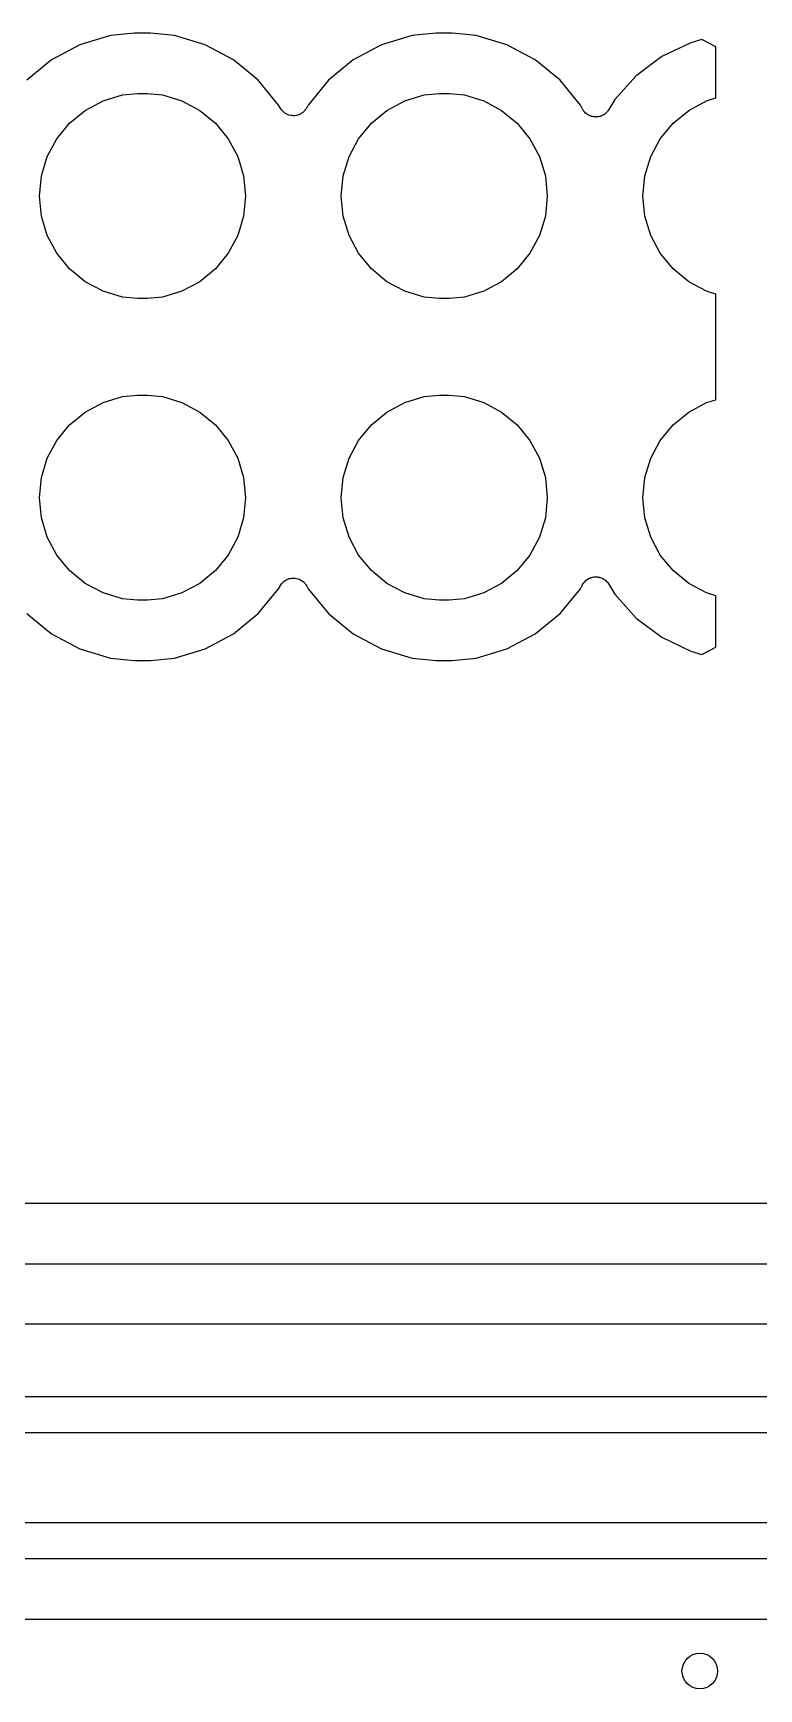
# Model space of a CAD drawing. Extents: x -66 to 211, y -177 to 13.
# Drawn here: x -1.55 to 4.56, y -47.58 to -33.64 of the extents above; entities that cross this region are included whole.
import ezdxf

# ---------------------------------------------------------------- set-up
doc = ezdxf.new("R2010")
doc.units = 0
doc.layers.add('BLACK', color=7, linetype='CONTINUOUS')

msp = doc.modelspace()

# ---------------------------------------------------------------- linework, layer by layer
at = {"layer": 'BLACK', "linetype": 'CONTINUOUS'}
for p, q in [((-0.8988, -33.6571), (-1.15734, -33.7355)), ((-0.6973, -33.6372), (-0.8988, -33.6571)), ((-0.56254, -33.6372), (-0.6973, -33.6372)), ((-0.36104, -33.6571), (-0.56254, -33.6372)), ((-0.10249, -33.7355), (-0.36104, -33.6571)), ((1.6412, -33.6571), (1.38265, -33.7355)), ((1.84269, -33.6372), (1.6412, -33.6571)), ((1.97746, -33.6372), (1.84269, -33.6372)), ((2.17896, -33.6571), (1.97746, -33.6372)), ((2.43751, -33.7355), (2.17896, -33.6571)), ((3.98631, -33.7183), (3.74113, -33.8354)), ((4.07827, -33.6905), (3.98631, -33.7183)), ((4.19608, -33.752), (4.07827, -33.6905)), ((-1.39563, -33.8629), (-1.60448, -34.0343)), ((-1.15734, -33.7355), (-1.39563, -33.8629)), ((0.13579, -33.8629), (-0.10249, -33.7355)), ((0.34464, -34.0343), (0.13579, -33.8629)), ((1.14437, -33.8629), (0.93552, -34.0343)), ((1.38265, -33.7355), (1.14437, -33.8629)), ((2.67579, -33.8629), (2.43751, -33.7355)), ((2.88464, -34.0343), (2.67579, -33.8629)), ((3.74113, -33.8354), (3.52582, -33.9962)), ((4.19608, -34.1834), (4.19608, -33.752)), ((3.52582, -33.9962), (3.34603, -34.196)), ((-0.79922, -34.1577), (-0.67234, -34.1452)), ((-0.67234, -34.1452), (-0.5875, -34.1452)), ((-0.5875, -34.1452), (-0.46063, -34.1577)), ((0.51604, -34.2431), (0.34464, -34.0343)), ((0.93552, -34.0343), (0.76412, -34.2431)), ((1.74079, -34.1577), (1.86766, -34.1452)), ((1.86766, -34.1452), (1.9525, -34.1452)), ((1.9525, -34.1452), (2.07937, -34.1577)), ((3.05604, -34.2431), (2.88464, -34.0343)), ((-1.24353, -34.3952), (-1.11203, -34.2873)), ((-1.11203, -34.2873), (-0.962, -34.2071)), ((-0.962, -34.2071), (-0.79922, -34.1577)), ((-0.46063, -34.1577), (-0.29784, -34.2071)), ((-0.29784, -34.2071), (-0.14781, -34.2873)), ((-0.14781, -34.2873), (-0.01631, -34.3952)), ((0.52808, -34.2656), (0.51604, -34.2431)), ((0.53475, -34.2756), (0.52808, -34.2656)), ((0.54149, -34.2858), (0.53475, -34.2756)), ((0.54169, -34.286), (0.54149, -34.2858)), ((0.54184, -34.2862), (0.54169, -34.286)), ((0.55025, -34.2947), (0.54184, -34.2862)), ((0.73719, -34.2876), (0.72849, -34.2961)), ((0.73735, -34.2874), (0.73719, -34.2876)), ((0.73755, -34.2872), (0.73735, -34.2874)), ((0.74436, -34.2772), (0.73755, -34.2872)), ((0.75124, -34.2672), (0.74436, -34.2772)), ((0.75149, -34.2667), (0.75124, -34.2672)), ((0.7515, -34.2667), (0.75149, -34.2667)), ((0.75152, -34.2667), (0.7515, -34.2667)), ((0.75208, -34.2656), (0.75152, -34.2667)), ((0.76412, -34.2431), (0.75208, -34.2656)), ((1.29647, -34.3952), (1.42797, -34.2873)), ((1.42797, -34.2873), (1.578, -34.2071)), ((1.578, -34.2071), (1.74079, -34.1577)), ((2.07937, -34.1577), (2.24216, -34.2071)), ((2.24216, -34.2071), (2.39219, -34.2873)), ((2.39219, -34.2873), (2.52369, -34.3952)), ((3.07394, -34.2766), (3.05604, -34.2431)), ((3.07906, -34.2843), (3.07394, -34.2766)), ((3.0838, -34.2922), (3.07906, -34.2843)), ((3.28861, -34.2905), (3.28341, -34.2982)), ((3.29419, -34.2832), (3.28861, -34.2905)), ((3.2951, -34.2816), (3.29419, -34.2832)), ((3.34603, -34.196), (3.2951, -34.2816)), ((3.83647, -34.3952), (3.96797, -34.2873)), ((3.96797, -34.2873), (4.118, -34.2071)), ((4.118, -34.2071), (4.19608, -34.1834)), ((-1.35145, -34.5267), (-1.24353, -34.3952)), ((-0.01631, -34.3952), (0.09161, -34.5267)), ((0.55891, -34.3034), (0.55025, -34.2947)), ((0.55915, -34.3036), (0.55891, -34.3034)), ((0.55934, -34.3038), (0.55915, -34.3036)), ((0.56933, -34.3105), (0.55934, -34.3038)), ((0.57943, -34.3173), (0.56933, -34.3105)), ((0.57969, -34.3175), (0.57943, -34.3173)), ((0.57992, -34.3176), (0.57969, -34.3175)), ((0.59124, -34.3223), (0.57992, -34.3176)), ((0.60226, -34.327), (0.59124, -34.3223)), ((0.60253, -34.3271), (0.60226, -34.327)), ((0.60279, -34.3272), (0.60253, -34.3271)), ((0.6148, -34.3296), (0.60279, -34.3272)), ((0.62653, -34.332), (0.6148, -34.3296)), ((0.62681, -34.332), (0.62653, -34.332)), ((0.62708, -34.3321), (0.62681, -34.332)), ((0.63923, -34.3322), (0.62708, -34.3321)), ((0.65131, -34.3323), (0.63923, -34.3322)), ((0.65159, -34.3322), (0.65131, -34.3323)), ((0.65187, -34.3322), (0.65159, -34.3322)), ((0.66393, -34.3299), (0.65187, -34.3322)), ((0.67567, -34.3277), (0.66393, -34.3299)), ((0.67592, -34.3276), (0.67567, -34.3277)), ((0.6762, -34.3275), (0.67592, -34.3276)), ((0.68762, -34.3229), (0.6762, -34.3275)), ((0.69867, -34.3184), (0.68762, -34.3229)), ((0.6989, -34.3183), (0.69867, -34.3184)), ((0.69917, -34.3182), (0.6989, -34.3183)), ((0.70937, -34.3115), (0.69917, -34.3182)), ((0.71944, -34.3049), (0.70937, -34.3115)), ((0.71964, -34.3047), (0.71944, -34.3049)), ((0.71988, -34.3046), (0.71964, -34.3047)), ((0.72849, -34.2961), (0.71988, -34.3046)), ((1.18855, -34.5267), (1.29647, -34.3952)), ((2.52369, -34.3952), (2.63161, -34.5267)), ((3.08594, -34.2946), (3.0838, -34.2922)), ((3.0877, -34.2972), (3.08594, -34.2946)), ((3.09422, -34.3037), (3.0877, -34.2972)), ((3.10041, -34.3106), (3.09422, -34.3037)), ((3.10296, -34.3125), (3.10041, -34.3106)), ((3.1052, -34.3148), (3.10296, -34.3125)), ((3.11287, -34.3199), (3.1052, -34.3148)), ((3.12027, -34.3254), (3.11287, -34.3199)), ((3.12314, -34.3268), (3.12027, -34.3254)), ((3.12578, -34.3286), (3.12314, -34.3268)), ((3.13432, -34.3321), (3.12578, -34.3286)), ((3.14264, -34.3361), (3.13432, -34.3321)), ((3.14571, -34.3369), (3.14264, -34.3361)), ((3.14865, -34.3381), (3.14571, -34.3369)), ((3.15772, -34.34), (3.14865, -34.3381)), ((3.16665, -34.3423), (3.15772, -34.34)), ((3.16982, -34.3424), (3.16665, -34.3423)), ((3.17294, -34.3431), (3.16982, -34.3424)), ((3.18218, -34.3431), (3.17294, -34.3431)), ((3.1914, -34.3436), (3.18218, -34.3431)), ((3.19455, -34.3432), (3.1914, -34.3436)), ((3.19773, -34.3432), (3.19455, -34.3432)), ((3.2068, -34.3414), (3.19773, -34.3432)), ((3.21594, -34.3401), (3.2068, -34.3414)), ((3.21894, -34.3391), (3.21594, -34.3401)), ((3.22206, -34.3385), (3.21894, -34.3391)), ((3.23062, -34.335), (3.22206, -34.3385)), ((3.23934, -34.332), (3.23062, -34.335)), ((3.24208, -34.3303), (3.23934, -34.332)), ((3.24503, -34.3291), (3.24208, -34.3303)), ((3.25274, -34.3241), (3.24503, -34.3291)), ((3.2607, -34.3194), (3.25274, -34.3241)), ((3.26308, -34.3173), (3.2607, -34.3194)), ((3.26574, -34.3155), (3.26308, -34.3173)), ((3.27231, -34.3091), (3.26574, -34.3155)), ((3.27922, -34.3029), (3.27231, -34.3091)), ((3.28114, -34.3004), (3.27922, -34.3029)), ((3.28341, -34.2982), (3.28114, -34.3004)), ((3.72855, -34.5267), (3.83647, -34.3952)), ((-1.43164, -34.6767), (-1.35145, -34.5267)), ((0.09161, -34.5267), (0.1718, -34.6767)), ((1.10836, -34.6767), (1.18855, -34.5267)), ((2.63161, -34.5267), (2.7118, -34.6767)), ((3.64836, -34.6767), (3.72855, -34.5267)), ((-1.48102, -34.8395), (-1.43164, -34.6767)), ((0.1718, -34.6767), (0.22118, -34.8395)), ((1.05898, -34.8395), (1.10836, -34.6767)), ((2.7118, -34.6767), (2.76118, -34.8395)), ((3.59898, -34.8395), (3.64836, -34.6767)), ((-1.4977, -35.0088), (-1.48102, -34.8395)), ((0.22118, -34.8395), (0.23786, -35.0088)), ((1.0423, -35.0088), (1.05898, -34.8395)), ((2.76118, -34.8395), (2.77786, -35.0088)), ((3.5823, -35.0088), (3.59898, -34.8395)), ((-1.48102, -35.1781), (-1.4977, -35.0088)), ((0.23786, -35.0088), (0.22118, -35.1781)), ((1.05898, -35.1781), (1.0423, -35.0088)), ((2.77786, -35.0088), (2.76118, -35.1781)), ((3.59898, -35.1781), (3.5823, -35.0088)), ((-1.43164, -35.3409), (-1.48102, -35.1781)), ((0.22118, -35.1781), (0.1718, -35.3409)), ((1.10836, -35.3409), (1.05898, -35.1781)), ((2.76118, -35.1781), (2.7118, -35.3409)), ((3.64836, -35.3409), (3.59898, -35.1781)), ((-1.35145, -35.4909), (-1.43164, -35.3409)), ((0.1718, -35.3409), (0.09161, -35.4909)), ((1.18855, -35.4909), (1.10836, -35.3409)), ((2.7118, -35.3409), (2.63161, -35.4909)), ((3.72855, -35.4909), (3.64836, -35.3409)), ((-1.24353, -35.6224), (-1.35145, -35.4909)), ((0.09161, -35.4909), (-0.01631, -35.6224)), ((1.29647, -35.6224), (1.18855, -35.4909)), ((2.63161, -35.4909), (2.52369, -35.6224)), ((3.83647, -35.6224), (3.72855, -35.4909)), ((-1.11203, -35.7304), (-1.24353, -35.6224)), ((-0.01631, -35.6224), (-0.14781, -35.7304)), ((1.42797, -35.7304), (1.29647, -35.6224)), ((2.52369, -35.6224), (2.39219, -35.7304)), ((3.96797, -35.7304), (3.83647, -35.6224)), ((-0.962, -35.8105), (-1.11203, -35.7304)), ((-0.79922, -35.8599), (-0.962, -35.8105)), ((-0.29784, -35.8105), (-0.46063, -35.8599)), ((-0.14781, -35.7304), (-0.29784, -35.8105)), ((1.578, -35.8105), (1.42797, -35.7304)), ((1.74079, -35.8599), (1.578, -35.8105)), ((2.24216, -35.8105), (2.07937, -35.8599)), ((2.39219, -35.7304), (2.24216, -35.8105)), ((4.118, -35.8105), (3.96797, -35.7304)), ((4.19608, -35.8342), (4.118, -35.8105)), ((-0.67234, -35.8724), (-0.79922, -35.8599)), ((-0.5875, -35.8724), (-0.67234, -35.8724)), ((-0.46063, -35.8599), (-0.5875, -35.8724)), ((1.86766, -35.8724), (1.74079, -35.8599)), ((1.9525, -35.8724), (1.86766, -35.8724)), ((2.07937, -35.8599), (1.9525, -35.8724)), ((4.19608, -36.7234), (4.19608, -35.8342)), ((-1.11203, -36.8273), (-0.962, -36.7471)), ((-0.962, -36.7471), (-0.79922, -36.6977)), ((-0.79922, -36.6977), (-0.67234, -36.6852)), ((-0.67234, -36.6852), (-0.5875, -36.6852)), ((-0.5875, -36.6852), (-0.46063, -36.6977)), ((-0.46063, -36.6977), (-0.29784, -36.7471)), ((-0.29784, -36.7471), (-0.14781, -36.8273)), ((1.42797, -36.8273), (1.578, -36.7471)), ((1.578, -36.7471), (1.74079, -36.6977)), ((1.74079, -36.6977), (1.86766, -36.6852)), ((1.86766, -36.6852), (1.9525, -36.6852)), ((1.9525, -36.6852), (2.07937, -36.6977)), ((2.07937, -36.6977), (2.24216, -36.7471)), ((2.24216, -36.7471), (2.39219, -36.8273)), ((3.96797, -36.8273), (4.118, -36.7471)), ((4.118, -36.7471), (4.19608, -36.7234)), ((-1.35145, -37.0667), (-1.24353, -36.9352)), ((-1.24353, -36.9352), (-1.11203, -36.8273)), ((-0.14781, -36.8273), (-0.01631, -36.9352)), ((-0.01631, -36.9352), (0.09161, -37.0667)), ((1.18855, -37.0667), (1.29647, -36.9352)), ((1.29647, -36.9352), (1.42797, -36.8273)), ((2.39219, -36.8273), (2.52369, -36.9352)), ((2.52369, -36.9352), (2.63161, -37.0667)), ((3.72855, -37.0667), (3.83647, -36.9352)), ((3.83647, -36.9352), (3.96797, -36.8273)), ((-1.43164, -37.2167), (-1.35145, -37.0667)), ((0.09161, -37.0667), (0.1718, -37.2167)), ((1.10836, -37.2167), (1.18855, -37.0667)), ((2.63161, -37.0667), (2.7118, -37.2167)), ((3.64836, -37.2167), (3.72855, -37.0667)), ((-1.48102, -37.3795), (-1.43164, -37.2167)), ((0.1718, -37.2167), (0.22118, -37.3795)), ((1.05898, -37.3795), (1.10836, -37.2167)), ((2.7118, -37.2167), (2.76118, -37.3795)), ((3.59898, -37.3795), (3.64836, -37.2167)), ((-1.4977, -37.5488), (-1.48102, -37.3795)), ((0.22118, -37.3795), (0.23786, -37.5488)), ((1.0423, -37.5488), (1.05898, -37.3795)), ((2.76118, -37.3795), (2.77786, -37.5488)), ((3.5823, -37.5488), (3.59898, -37.3795)), ((-1.48102, -37.7181), (-1.4977, -37.5488)), ((0.23786, -37.5488), (0.22118, -37.7181)), ((1.05898, -37.7181), (1.0423, -37.5488)), ((2.77786, -37.5488), (2.76118, -37.7181)), ((3.59898, -37.7181), (3.5823, -37.5488)), ((-1.43164, -37.8809), (-1.48102, -37.7181)), ((0.22118, -37.7181), (0.1718, -37.8809)), ((1.10836, -37.8809), (1.05898, -37.7181)), ((2.76118, -37.7181), (2.7118, -37.8809)), ((3.64836, -37.8809), (3.59898, -37.7181)), ((-1.35145, -38.0309), (-1.43164, -37.8809)), ((0.1718, -37.8809), (0.09161, -38.0309)), ((1.18855, -38.0309), (1.10836, -37.8809)), ((2.7118, -37.8809), (2.63161, -38.0309)), ((3.72855, -38.0309), (3.64836, -37.8809)), ((-1.24353, -38.1624), (-1.35145, -38.0309)), ((0.09161, -38.0309), (-0.01631, -38.1624)), ((1.29647, -38.1624), (1.18855, -38.0309)), ((2.63161, -38.0309), (2.52369, -38.1624)), ((3.83647, -38.1624), (3.72855, -38.0309)), ((-1.11203, -38.2704), (-1.24353, -38.1624)), ((-0.01631, -38.1624), (-0.14781, -38.2704)), ((1.42797, -38.2704), (1.29647, -38.1624)), ((2.52369, -38.1624), (2.39219, -38.2704)), ((3.96797, -38.2704), (3.83647, -38.1624)), ((-0.962, -38.3505), (-1.11203, -38.2704)), ((-0.14781, -38.2704), (-0.29784, -38.3505)), ((0.34464, -38.5234), (0.51604, -38.3145)), ((0.51604, -38.3145), (0.52808, -38.292)), ((0.52808, -38.292), (0.52864, -38.291)), ((0.52864, -38.291), (0.52865, -38.2909)), ((0.52865, -38.2909), (0.52867, -38.2909)), ((0.52867, -38.2909), (0.52892, -38.2905)), ((0.52892, -38.2905), (0.53583, -38.2804)), ((0.53583, -38.2804), (0.54261, -38.2705)), ((0.54261, -38.2705), (0.54281, -38.2703)), ((0.54281, -38.2703), (0.54297, -38.27)), ((0.54297, -38.27), (0.55173, -38.2615)), ((0.55173, -38.2615), (0.56029, -38.2531)), ((0.56029, -38.2531), (0.56052, -38.2529)), ((0.56052, -38.2529), (0.56072, -38.2527)), ((0.56072, -38.2527), (0.57095, -38.2461)), ((0.57095, -38.2461), (0.581, -38.2395)), ((0.581, -38.2395), (0.58125, -38.2394)), ((0.58125, -38.2394), (0.58149, -38.2392)), ((0.58149, -38.2392), (0.59274, -38.2347)), ((0.59274, -38.2347), (0.60396, -38.2301)), ((0.60396, -38.2301), (0.60423, -38.2301)), ((0.60423, -38.2301), (0.60449, -38.23)), ((0.60449, -38.23), (0.61644, -38.2277)), ((0.61644, -38.2277), (0.62829, -38.2254)), ((0.62829, -38.2254), (0.62857, -38.2254)), ((0.62857, -38.2254), (0.62885, -38.2254)), ((0.62885, -38.2254), (0.64105, -38.2255)), ((0.64105, -38.2255), (0.65308, -38.2255)), ((0.65308, -38.2255), (0.65335, -38.2256)), ((0.65335, -38.2256), (0.65363, -38.2256)), ((0.65363, -38.2256), (0.6656, -38.2281)), ((0.6656, -38.2281), (0.67737, -38.2305)), ((0.67737, -38.2305), (0.67762, -38.2306)), ((0.67762, -38.2306), (0.6779, -38.2306)), ((0.6779, -38.2306), (0.68908, -38.2354)), ((0.68908, -38.2354), (0.70024, -38.24)), ((0.70024, -38.24), (0.70047, -38.2402)), ((0.70047, -38.2402), (0.70073, -38.2403)), ((0.70073, -38.2403), (0.71078, -38.2471)), ((0.71078, -38.2471), (0.72082, -38.2538)), ((0.72082, -38.2538), (0.72101, -38.254)), ((0.72101, -38.254), (0.72125, -38.2542)), ((0.72125, -38.2542), (0.72985, -38.2629)), ((0.72985, -38.2629), (0.73832, -38.2714)), ((0.73832, -38.2714), (0.73848, -38.2716)), ((0.73848, -38.2716), (0.73867, -38.2718)), ((0.73867, -38.2718), (0.74534, -38.2819)), ((0.74534, -38.2819), (0.75208, -38.292)), ((0.75208, -38.292), (0.76412, -38.3145)), ((0.76412, -38.3145), (0.93552, -38.5234)), ((1.578, -38.3505), (1.42797, -38.2704)), ((2.39219, -38.2704), (2.24216, -38.3505)), ((2.88464, -38.5234), (3.05604, -38.3145)), ((3.05604, -38.3145), (3.07394, -38.281)), ((3.07394, -38.281), (3.07478, -38.2795)), ((3.07478, -38.2795), (3.08003, -38.2719)), ((3.08003, -38.2719), (3.08487, -38.264)), ((3.08487, -38.264), (3.08703, -38.2617)), ((3.08703, -38.2617), (3.08883, -38.2591)), ((3.08883, -38.2591), (3.09545, -38.2526)), ((3.09545, -38.2526), (3.10173, -38.2458)), ((3.10173, -38.2458), (3.1043, -38.244)), ((3.1043, -38.244), (3.10658, -38.2418)), ((3.10658, -38.2418), (3.11431, -38.2367)), ((3.11431, -38.2367), (3.1218, -38.2313)), ((3.1218, -38.2313), (3.12469, -38.23)), ((3.12469, -38.23), (3.12735, -38.2282)), ((3.12735, -38.2282), (3.13591, -38.2248)), ((3.13591, -38.2248), (3.14431, -38.2209)), ((3.14431, -38.2209), (3.1474, -38.2202)), ((3.1474, -38.2202), (3.15035, -38.219)), ((3.15035, -38.219), (3.15941, -38.2173)), ((3.15941, -38.2173), (3.16841, -38.2151)), ((3.16841, -38.2151), (3.17159, -38.215)), ((3.17159, -38.215), (3.17471, -38.2144)), ((3.17471, -38.2144), (3.18394, -38.2145)), ((3.18394, -38.2145), (3.19317, -38.2141)), ((3.19317, -38.2141), (3.19631, -38.2146)), ((3.19631, -38.2146), (3.19949, -38.2146)), ((3.19949, -38.2146), (3.20854, -38.2165)), ((3.20854, -38.2165), (3.21766, -38.2179)), ((3.21766, -38.2179), (3.22065, -38.219)), ((3.22065, -38.219), (3.22376, -38.2197)), ((3.22376, -38.2197), (3.23227, -38.2233)), ((3.23227, -38.2233), (3.24094, -38.2264)), ((3.24094, -38.2264), (3.24366, -38.2281)), ((3.24366, -38.2281), (3.24659, -38.2293)), ((3.24659, -38.2293), (3.25425, -38.2345)), ((3.25425, -38.2345), (3.26213, -38.2393)), ((3.26213, -38.2393), (3.26447, -38.2414)), ((3.26447, -38.2414), (3.26711, -38.2432)), ((3.26711, -38.2432), (3.27361, -38.2498)), ((3.27361, -38.2498), (3.28042, -38.256)), ((3.28042, -38.256), (3.2823, -38.2586)), ((3.2823, -38.2586), (3.28453, -38.2609)), ((3.28453, -38.2609), (3.28963, -38.2686)), ((3.28963, -38.2686), (3.2951, -38.276)), ((3.2951, -38.276), (3.34603, -38.3616)), ((4.118, -38.3505), (3.96797, -38.2704)), ((-0.79922, -38.3999), (-0.962, -38.3505)), ((-0.67234, -38.4124), (-0.79922, -38.3999)), ((-0.5875, -38.4124), (-0.67234, -38.4124)), ((-0.46063, -38.3999), (-0.5875, -38.4124)), ((-0.29784, -38.3505), (-0.46063, -38.3999)), ((1.74079, -38.3999), (1.578, -38.3505)), ((1.86766, -38.4124), (1.74079, -38.3999)), ((1.9525, -38.4124), (1.86766, -38.4124)), ((2.07937, -38.3999), (1.9525, -38.4124)), ((2.24216, -38.3505), (2.07937, -38.3999)), ((3.34603, -38.3616), (3.52582, -38.5614)), ((4.19608, -38.3742), (4.118, -38.3505)), ((4.19608, -38.8057), (4.19608, -38.3742)), ((-1.60448, -38.5234), (-1.39563, -38.6948)), ((0.13579, -38.6948), (0.34464, -38.5234)), ((0.93552, -38.5234), (1.14437, -38.6948)), ((2.67579, -38.6948), (2.88464, -38.5234)), ((3.52582, -38.5614), (3.74113, -38.7223)), ((-1.39563, -38.6948), (-1.15734, -38.8221)), ((-0.10249, -38.8221), (0.13579, -38.6948)), ((1.14437, -38.6948), (1.38265, -38.8221)), ((2.43751, -38.8221), (2.67579, -38.6948)), ((3.74113, -38.7223), (3.98631, -38.8393)), ((-1.15734, -38.8221), (-0.8988, -38.9006)), ((-0.36104, -38.9006), (-0.10249, -38.8221)), ((1.38265, -38.8221), (1.6412, -38.9006)), ((2.17896, -38.9006), (2.43751, -38.8221)), ((3.98631, -38.8393), (4.07827, -38.8672)), ((4.07827, -38.8672), (4.19608, -38.8057)), ((-0.8988, -38.9006), (-0.6973, -38.9204)), ((-0.6973, -38.9204), (-0.56254, -38.9204)), ((-0.56254, -38.9204), (-0.36104, -38.9006)), ((1.6412, -38.9006), (1.84269, -38.9204)), ((1.84269, -38.9204), (1.97746, -38.9204)), ((1.97746, -38.9204), (2.17896, -38.9006)), ((6.99522, -43.4899), (-7.2929, -43.4899)), ((-7.43009, -43.9979), (7.25825, -43.9979)), ((7.351, -44.5059), (-7.43009, -44.5059)), ((-11.8061, -45.1155), (9.77148, -45.1155)), ((9.77148, -45.4203), (-11.7504, -45.4203)), ((-12.2124, -46.1775), (10.4293, -46.1775)), ((10.485, -46.4823), (-12.2681, -46.4823)), ((-12.2369, -46.9903), (10.4538, -46.9903))]:
    msp.add_line(p, q, dxfattribs=at)
at = {"layer": 'BLACK'}
msp.add_circle((4.06146, -47.4269), 0.15, dxfattribs=at)

doc.saveas('drawing.dxf')
